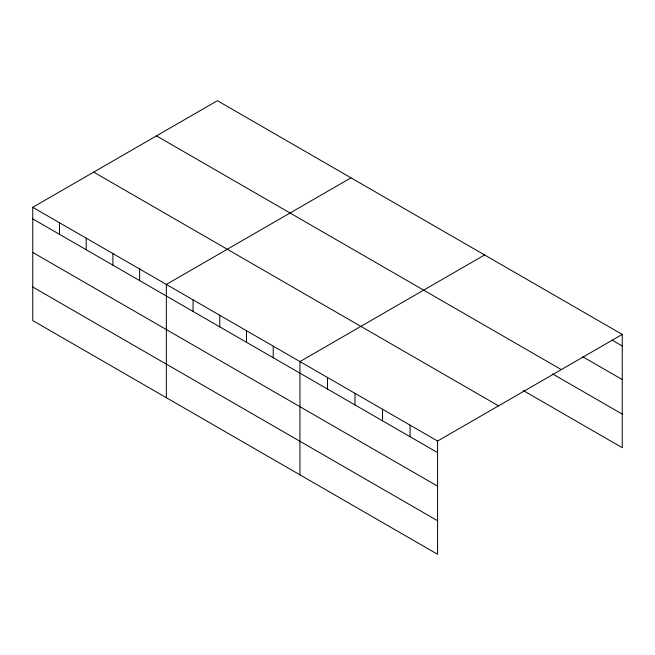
<?xml version="1.0" encoding="UTF-8"?>
<svg xmlns="http://www.w3.org/2000/svg" width="655" height="655" viewBox="0 0 655 655"><rect width="100%" height="100%" fill="white"/><g stroke="black" fill="none" stroke-linecap="round" stroke-linejoin="round"><path stroke-width="0.98" d="M437.589 486.174L437.589 441.036L32.75 207.307L32.75 320.573L437.589 554.302L437.589 486.174L32.75 252.437M523.32 390.577L622.25 447.692L622.25 334.427L217.411 100.698L32.75 207.307M351.006 177.824L166.345 284.442L166.345 397.708M484.602 254.959L299.941 361.568L299.941 474.834M437.589 441.036L622.25 334.427M611.926 340.043L622.25 346.004M582.68 356.713L622.25 379.556M156.471 135.88L561.31 369.608M552.566 373.907L622.25 414.132M93.69 172.126L498.529 405.854M32.75 218.885L437.589 452.613M32.75 287.013L437.589 520.75M410.063 425.144L410.063 436.721M382.528 409.252L382.528 420.829M355.002 393.36L355.002 404.929M327.475 377.468L327.475 389.037M273.225 346.143L273.225 357.72M246.509 330.718L246.509 342.295M219.785 315.292L219.785 326.87M193.069 299.867L193.069 311.436M139.63 269.008L139.63 280.586M112.906 253.583L112.906 265.16M86.19 238.158L86.19 249.735M59.466 222.733L59.466 234.31"/></g></svg>
